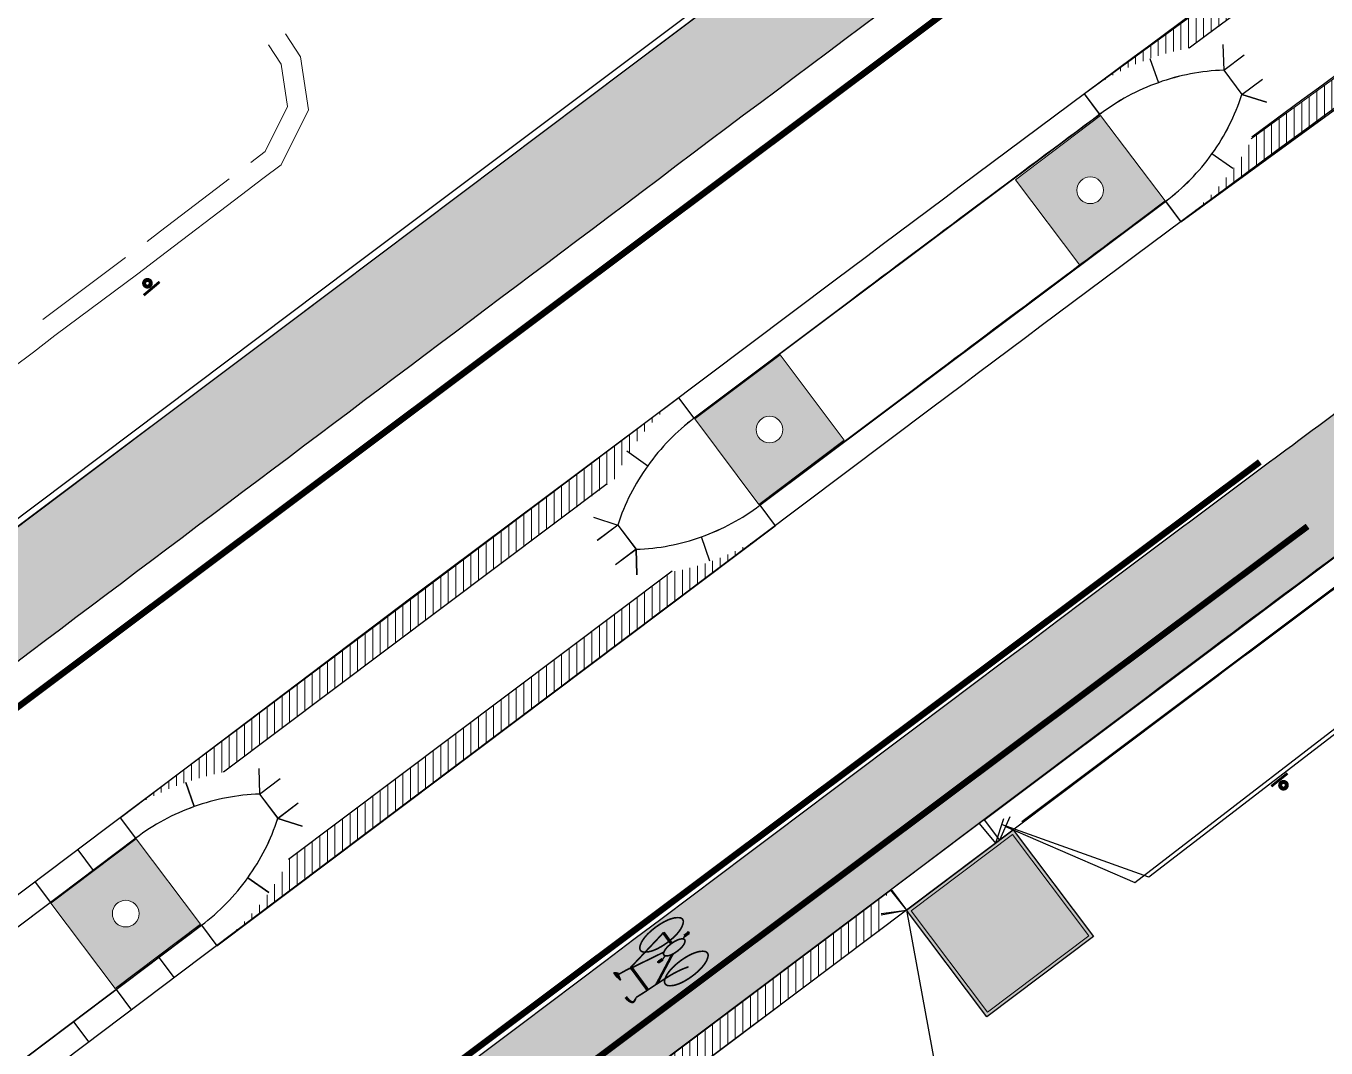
# Model space of a CAD drawing. Header units: metres. Extents: x 375221 to 375761, y 165693 to 166053.
# Drawn here: x 375504.54 to 375528.88, y 165887.51 to 165906.65 of the extents above; entities that cross this region are included whole.
import ezdxf

# ---------------------------------------------------------------- set-up
doc = ezdxf.new("R2010")
doc.units = ezdxf.units.M
doc.linetypes.add('1004', pattern=[6, 4, -2])
doc.linetypes.add('1025', pattern=[2, 1, -1])
for name, color, linetype in [('$03 Coloured surfacing', 41, 'Continuous'), ('$03 Proposed kerbs', 7, 'Continuous'), ('$03 Roadmarkings', 7, 'Continuous'), ('$03 Traffic signs', 7, 'Continuous'), ('1Kerbing', 7, 'Continuous'), ('bd-Hatch', 252, 'Continuous'), ('RoadMarkings -Signs', 7, 'Continuous'), ('WALL', 8, 'Continuous')]:
    doc.layers.add(name, color=color, linetype=linetype)
doc.layers.add('$03 Existing KERB', color=252, linetype='Continuous', lineweight=0)
doc.layers.add('bd-street furniture', color=7, linetype='Continuous', lineweight=30)
pattern_1 = [(90, (375301.1604602542, 165714.7829196174), (-0.1414214073079948, 2.842171974186587e-17), [])]
pattern_2 = [(37.49999999999999, (375301.1603203211, 165714.7830930501), (-0.01600031876479097, 0.4894134148895959), [0, -0.3860801400707162, 0, -0.4318001566580378, 0, -0.4127501497466538]), (7.499999999999999, (375301.1603203211, 165714.7830930501), (0.4495234462260886, 0.7168253606341572), [0, -0.2082800755644653, 0, -0.3479801262479482, 0, -0.1333500483796882]), (327.5, (375300.8479002062, 165714.7830930501), (0.7909926572153178, 0.001437185199959685), [0, -0.1270000460758935, 0, -0.4572001658732165, 0, -0.5969002165566993]), (317.5, (375300.8479002062, 165714.7830930501), (0.7635567294923427, 0.22292940413649), [0, -0.06350002303794675, 0, -0.2997201087391086, 0, -0.3429001244049124])]

# ---------------------------------------------------------------- blocks, each defined once
blk = doc.blocks.new('1057m')
at = {"color": 0}
blk.add_line((-0.0916270682039123, 0.6063118004641087), (-0.06153206820391084, 0.5611693004641088), dxfattribs=at)
for points in [[(-0.3195111860822003, 1.586413314877668, 0.030095, 0.03168074252972641, 0), (-0.3258042140256769, 1.599782474991265, 0.03168074252972641, 0.0330843376995869, 0), (-0.3314949981645047, 1.611558451128277, 0.0330843376995869, 0.03432389990329786, 0), (-0.3365858283990875, 1.621926497239469, 0.03432389990329786, 0.03541741082203365, 0), (-0.3410789946298202, 1.631071867275607, 0.03541741082203365, 0.03638285780730662, 0), (-0.3449767867570976, 1.639179815187455, 0.03638285780730662, 0.0372384891811532, 0), (-0.3482814946813239, 1.646435594925782, 0.0372384891811532, 0.03800322105330365, 0), (-0.3509954083028937, 1.653024460441352, 0.03800322105330365, 0.03869718526414667, 0), (-0.353120817522202, 1.65913166568493, 0.03869718526414667, 0.03933978083582663, 0), (-0.3546385444234219, 1.664923939212207, 0.03933978083582663, 0.03994374477848584, 0), (-0.3554435398257986, 1.670493907998566, 0.03994374477848584, 0.04052560513231133, 0), (-0.3554092867323469, 1.675915673624311, 0.04052560513231133, 0.04110944967641121, 0), (-0.3544092681460857, 1.68126333766975, 0.04110944967641121, 0.04172570872140933, 0), (-0.3523169670700249, 1.686611001715188, 0.04172570872140933, 0.04240748074934805, 0), (-0.3490058665071882, 1.692032767340933, 0.04240748074934805, 0.043186597549957, 0), (-0.34434944946059, 1.697602736127291, 0.043186597549957, 0.044091542455771, 0), (-0.3382211989332497, 1.703395009654568, 0.044091542455771, 0.04514783895561902, 0), (-0.3304442201194217, 1.709428113317841, 0.04514783895561902, 0.04638532971328696, 0), (-0.3206401069783631, 1.715498267771266, 0.04638532971328696, 0.04784305024391369, 0), (-0.3083800756605619, 1.721346117483773, 0.04784305024391369, 0.04956735069666859, 0), (-0.2932353423165154, 1.726712306924288, 0.04956735069666859, 0.05160947641952809, 0), (-0.2747771230967206, 1.731337480561741, 0.05160947641952809, 0.0540235194388721, 0), (-0.2525766341516704, 1.734962282865058, 0.0540235194388721, 0.05686499827541841, 0), (-0.2262050916318572, 1.737327358303168, 0.05686499827541841, 0.06019, 0), (-0.1952337116877736, 1.738173351344998, 0.06019, 0.06019, 0)], [(0.1101840437815476, 1.630080117823457, 0.030095, 0.090285, 0), (0.2479444517187623, 1.62506917322312, 0.090285, 0.030095, 0), (0.3100831889159757, 1.651555594682041, 0.030095, 0.030095, 0)]]:
    blk.add_lwpolyline(points, format="xyseb", dxfattribs=at)
for points, const_width in [([(-0.33238706820391, 1.373734300464109), (-0.3173395682039093, 1.584399300464109)], 0.030095), ([(0.1942754317960876, 1.358686800464109), (0.2243704317960891, 1.584399300464109)], 0.030095), ([(-0.4377195682039105, 0.455836800464109), (-0.4171835513582089, 0.5232346117434056), (-0.4003947146882858, 0.5901474938234836), (-0.3868681289949269, 0.6567958690676243), (-0.3761188650789084, 0.7234001598391089), (-0.3676619937410205, 0.7901807885012183), (-0.361012585782035, 0.8573581774172337), (-0.3556857120027374, 0.9251527489504369), (-0.3511964432039086, 0.9937849254641089), (-0.3471480191316456, 1.063034284594968), (-0.3434963553132857, 1.130917025073484), (-0.3402855362214869, 1.195008500903562), (-0.3375596463289117, 1.252884066089109), (-0.335362770108209, 1.302119074634031), (-0.3337389920320366, 1.340288880542234), (-0.3327323965730525, 1.364968837817624), (-0.33238706820391, 1.373734300464109)], 0.030095), ([(-0.33238706820391, 1.328591800464109), (0.1641804317960908, 1.328591800464109)], 0.06019), ([(0.05884793179609034, 0.6665018004641087), (0.1792279317960915, 1.328591800464109)], 0.030095), ([(0.1594260619378303, 1.344456275604285), (0.1799435695029459, 1.344456275604285)], 0.030095), ([(0.1792279317960915, 1.328591800464109), (0.1792279317960915, 1.373734300464109)], 0.018057), ([(0.3447504317960903, 0.516026800464109), (0.1940108284424927, 1.345094618908897)], 0.030095), ([(0.1942754317960876, 1.328591800464109), (0.1942754317960876, 1.373734300464109)], 0.018057), ([(-0.2872445682039125, 1.012594300464109), (-0.33238706820391, 1.102879300464109)], 0.04815200000000001), ([(-0.3231707898504951, 1.106896482820786), (-0.3303526479201761, 1.12318370924387)], 0.018057), ([(-0.3022920682039086, 1.087831800464109), (-0.33238706820391, 1.148021800464109)], 0.012038), ([(-0.3276623744283366, 1.123740717261141), (-0.3295355392018749, 1.129218424043179)], 0.012038), ([(-0.07657956820391157, 0.576216800464109), (-0.2872445682039125, 1.012594300464109)], 0.04755010000000001), ([(-0.07657956820391157, 0.576216800464109), (-0.2872445682039125, 1.012594300464109)], 0.018057), ([(-0.03455769766668376, 0.7626832992386482), (-0.03316443459973861, 0.8505080752489098)], 0.06019), ([(-0.0479963744826545, 0.8465763530613012), (-0.0419505793434972, 0.8540035820463775), (-0.03586836375169256, 0.859029192078196), (-0.02843859141200582, 0.859029192078196), (-0.02428665981041292, 0.8546706984222828), (-0.02071745545114965, 0.8462650320858788)], 0.018057), ([(-0.01409343061287913, 0.6994761206181332), (-0.04223172670218425, 0.7796512342235149)], 0.027356355), ([(-0.0916270682039123, 0.576216800464109), (-0.07657956820391157, 0.5310743004641091)], 0.018057), ([(0.3447504317960903, 0.516026800464109), (0.359797931796091, 0.455836800464109)], 0.030095), ([(0.1039904317960879, 0.455836800464109), (0.3447504317960903, 0.455836800464109)], 0.06019), ([(0.359797931796091, 0.455836800464109), (0.3447504317960903, 0.4257418004641086)], 0.018057), ([(0.04511423407503266, 0.223436383586179), (0.07325253016433315, 0.1697476914397182)], 0.027356355), ([(0.07325253016433315, 0.1776220329545328), (0.07325253016433315, 0.09386767320605345)], 0.06019), ([(0.06305526081563002, 0.09321537615327698), (0.06857005058258814, 0.08043996864531554), (0.07651783583497399, 0.07895445614438974), (0.08333022319416053, 0.08796656531667245), (0.09062920965043446, 0.1030197586593863)], 0.018057)]:
    blk.add_lwpolyline(points, dxfattribs=dict(at, const_width=const_width))
at = {"color": 0, "const_width": 0.030095}
for points in [[(-0.4377195682039105, 0.997546800464109, 0.213749150069638), (-0.4947757884639306, 0.9719875965104867, 0.09389705116024011), (-0.5655126269239787, 0.8543092023860077, 0.05056578047017817), (-0.6032390930639135, 0.708351589849576, 0.03799177712489763), (-0.6184462450229727, 0.5085030504641086, 0.03799177712489767), (-0.6032390930639135, 0.3086545110786423, 0.05056578047017853), (-0.5655126269239787, 0.1626968985422101, 0.0938970511602401), (-0.4947757884639306, 0.0450185044177311, 0.2137491500696377), (-0.4377195682039105, 0.01945930046410873, 0.2137491500696369), (-0.3806633479438905, 0.0450185044177311, 0.09389705116023966), (-0.3099265094838423, 0.1626968985422101, 0.05056578047018), (-0.2722000433439075, 0.3086545110786435, 0.03799177712489805), (-0.2569928913848482, 0.5085030504641086, 0.03799177712489751), (-0.2722000433439075, 0.7083515898495766, 0.05056578047017759), (-0.3099265094838423, 0.8543092023860072, 0.09389705116023898), (-0.3806633479438905, 0.9719875965104867, 0.2137491500696375)], [(0.3447504317960903, 0.997546800464109, 0.213749150069638), (0.2876942115360702, 0.9719875965104867, 0.09389705116024011), (0.216957373076022, 0.8543092023860077, 0.05056578047017974), (0.1792309069360872, 0.708351589849576, 0.03799177712489875), (0.1640237549770234, 0.5085030504641086, 0.03799177712489765), (0.1792309069360872, 0.3086545110786423, 0.05056578047017844), (0.216957373076022, 0.1626968985422101, 0.09389705116023894), (0.2876942115360656, 0.0450185044177311, 0.213749150069637), (0.3447504317960903, 0.01945930046410873, 0.2137491500696375), (0.4018066520561103, 0.0450185044177311, 0.09389705116023882), (0.4725434905161585, 0.1626968985422101, 0.05056578047017845), (0.5102699566560933, 0.3086545110786435, 0.03799177712489694), (0.5254771086151525, 0.5085030504641086, 0.03799177712489826), (0.5102699566560933, 0.7083515898495784, 0.05056578047017754), (0.4725434905161585, 0.8543092023860072, 0.09389705116023993), (0.4018066520561103, 0.9719875965104867, 0.2137491500696374)], [(0.01370543179608816, 0.696596800464109, 0.2118475554080519), (-0.01489848999192489, 0.6839079927434941, 0.09452538941678633), (-0.05013570394333655, 0.626079829102582, 0.05121271341255291), (-0.06898679695679881, 0.5541860257424644, 0.03854372650898667), (-0.07657956820391157, 0.455836800464109, 0.038543726508988), (-0.06898679695679881, 0.3574875751857506, 0.05121271341255187), (-0.05013570394333655, 0.2855937718256359, 0.09452538941678272), (-0.01489848999192951, 0.2277656081847244, 0.2118475554080525), (0.01370543179608816, 0.2150768004641089, 0.2118475554080506), (0.04230935358410583, 0.2277656081847238, 0.094525389416784), (0.0775465675355175, 0.2855937718256359, 0.05121271341255283), (0.09639766054897514, 0.3574875751857511, 0.03854372650898816), (0.1039904317960879, 0.455836800464109, 0.03854372650898842), (0.09639766054897514, 0.5541860257424657, 0.05121271341255319), (0.0775465675355175, 0.626079829102582, 0.0945253894167866), (0.04230935358410583, 0.6839079927434941, 0.2118475554080502)]]:
    blk.add_lwpolyline(points, format="xyb", close=True, dxfattribs=at)
at = {"color": 0}
for points in [[(-0.0553589329691679, 0.8476393919529633), (-0.05445706853584227, 0.849916703841946), (-0.05355860927251648, 0.8519444490308433), (-0.05266398856446273, 0.853745232925085), (-0.0517736397969486, 0.8553416609301018), (-0.05088799635525092, 0.8567563384513238), (-0.05000749162463727, 0.8580118708941821), (-0.04913255899038909, 0.8591308636641058), (-0.04826363183777396, 0.8601359221665262), (-0.04740093717812428, 0.861047207298148), (-0.04654387652701324, 0.8618751019207742), (-0.04569164502608345, 0.862627544387482), (-0.04484343781697291, 0.8633124730513496), (-0.04399845004131038, 0.8639378262654537), (-0.04315587684073847, 0.8645115423828731), (-0.04231491335689519, 0.8650415597566844), (-0.04147475473141391, 0.8655358167399653), (-0.04063442068808172, 0.8660001473922), (-0.03979222927930053, 0.8664319685984981), (-0.03894632313960749, 0.8668265929503755), (-0.03809484490355821, 0.8671793330393485), (-0.03723593720569447, 0.8674855014569335), (-0.03636774268055803, 0.8677404107946461), (-0.03548840396270912, 0.8679393736440023), (-0.03459606368668027, 0.8680777025965191), (-0.03369041229156871, 0.8681521215064807), (-0.0327773314346473, 0.8681649992792514), (-0.03186425057772126, 0.8681201160829618), (-0.0309585991826097, 0.8680212520857451), (-0.03006780671112708, 0.867872187455733), (-0.02919930262508785, 0.8676767023610589), (-0.02836051638630188, 0.8674385769698525), (-0.02755887745658363, 0.8671615914502483), (-0.02679995793229857, 0.8668494251658937), (-0.02608190044798846, 0.8665053542625042), (-0.02540099027274607, 0.86613255408131), (-0.02475351267566879, 0.8657341999635416), (-0.02413575292584475, 0.8653134672504317), (-0.02354399629237136, 0.8648735312832095), (-0.02297452804433675, 0.8644175674031074), (-0.02242363345083831, 0.863948750951356), (-0.0218875255500901, 0.8634681277744719), (-0.0213621284567914, 0.8629682257401138), (-0.02084329405475813, 0.8624394432212253), (-0.02032687422781549, 0.8618721785907518), (-0.01980872085978405, 0.8612568302216367), (-0.01928468583447973, 0.8605837964868255), (-0.01875062103573235, 0.8598434757592611), (-0.01820237834735323, 0.8590262664118883), (-0.01763644941237956, 0.8581252885387072), (-0.01705188491068732, 0.857144549117937), (-0.01644837528136911, 0.8560907768488539), (-0.01582561096352215, 0.8549707004307319), (-0.0151832823962252, 0.8537910485628469), (-0.01452108001858008, 0.8525585499444748), (-0.01383869426967479, 0.8512799332748898), (-0.01313581558859731, 0.8499619272533672)], [(0.05122863799608126, 0.09386055835470693), (0.05202639931015085, 0.08980501344041017), (0.0529764098742266, 0.0863019305565544), (0.05405267591392331, 0.08328706993215805), (0.0552292036548419, 0.08069619179623953), (0.05647999932259715, 0.07846505637781785), (0.05777906914279001, 0.07652942390591026), (0.05910041934103525, 0.07482505460953637), (0.06041805614293843, 0.07328770871771458), (0.06170969917045177, 0.07186423096896588), (0.06296792163088653, 0.07054580413982162), (0.0641890101279099, 0.0693346955163174), (0.06536925126517056, 0.0682331723844877), (0.06650493164633105, 0.067243502030367), (0.06759233787504933, 0.06636795173998977), (0.06862775655498794, 0.0656087887993905), (0.06960747428980021, 0.06496828049460479), (0.07053045958050248, 0.06444806430998949), (0.07140640851754476, 0.06404725852319944), (0.07224769908872623, 0.06376435161021013), (0.07306670928186457, 0.06359783204699934), (0.07387581708475431, 0.06354618830954371), (0.0746874004852085, 0.06360790887381987), (0.07551383747102634, 0.06378148221580503), (0.07636750603001623, 0.06406539681147638), (0.07725954635120438, 0.06446053438318025), (0.07819614742849268, 0.06497734963874327), (0.07918226045700542, 0.06562869053236176), (0.08022283663186229, 0.06642740501823145), (0.08132282714818295, 0.06738634105054926), (0.08248718320109631, 0.06851834658351148), (0.08372085598571744, 0.06983626957131443), (0.0850287966971706, 0.07135295796815387), (0.08641595653058474, 0.07308453469694376), (0.08788728668107489, 0.07506022255546307), (0.08944773834376533, 0.07731251931020844), (0.09110226271377578, 0.07987392272767649), (0.09285581098623048, 0.08277693057436385), (0.09471333435625376, 0.08605404061676714), (0.09667978401896526, 0.089737750621383), (0.09876011116948931, 0.09386055835470693)]]:
    blk.add_lwpolyline(points, dxfattribs=at)
for points in [[(-0.05586611756232856, 0.8482587346997377), (-0.05250601963264323, 0.8540650729507481), (-0.04819495059078456, 0.8611100966953065), (-0.04147475473141391, 0.8658325851394616)], [(0.05122863799608126, 0.09308665805488299), (0.05439740287430724, 0.08070425325769595), (0.06010117965511768, 0.07141744965980582), (0.07024122726544633, 0.06367844666156412)], [(0.06010117965511768, 0.07141744965980582), (0.07024122726544633, 0.06367844666156412), (0.07594500404625215, 0.06367844666156412), (0.08355003975400095, 0.06909574876033342)]]:
    blk.add_solid(points, dxfattribs=at)
blk = doc.blocks.new('Traffic sign')
at = {"layer": '$03 Traffic signs', "linetype": 'Continuous', "const_width": 0.05}
blk.add_lwpolyline([(0.02828144717750547, 0.2270358317452974), (0.2021533629576879, -0.120478731182402)], dxfattribs=at)
at = {"layer": '$03 Traffic signs', "linetype": 'Continuous', "const_width": 0.07500000000000001}
blk.add_lwpolyline([(-0.0625, 0, 1), (0.0625, 0, 1)], format="xyb", close=True, dxfattribs=at)

msp = doc.modelspace()

# ---------------------------------------------------------------- hatches: boundary and pattern name
at = {"layer": '$03 Coloured surfacing', "linetype": 'Continuous', "transparency": 33554559}
h = msp.add_hatch(dxfattribs=at)
h.set_pattern_fill('AR-SAND', color=256, scale=0.01000000362802311)
h.set_pattern_definition(pattern_2)
edge = h.paths.add_edge_path()
edge.add_line((375460.4074755497, 165864.7492224406), (375460.0788446335, 165863.0699624369))
edge.add_line((375460.0788446348, 165863.0699624373), (375460.4364702653, 165862.5383867628))
edge.add_line((375460.4364702646, 165862.5383867631), (375460.7668053034, 165862.7691105143))
edge.add_arc((375202.0193436798, 166248.0945179099), 464.1399772502583, 303.8815092338029, 305.3910364406966)
edge.add_arc((375177.7088917661, 166282.7854004391), 506.5001837592412, 305.3601518138175, 306.3458834387164)
edge.add_arc((375177.708891768, 166282.7854004344), 506.5001837534788, 306.3458834387131, 306.8748005985333)
edge.add_arc((373110.3800044004, 169028.5044630496), 3943.478080258358, 306.963974799321, 307.0429685341092)
edge.add_arc((375691.9267619066, 165613.7076371126), 337.3347447032307, 126.4162930367433, 127.6253093383734, ccw=False)
edge.add_arc((398491.1243941002, 135392.3981464757), 38194.03167077051, 127.01583897041371, 127.0257634047029, ccw=False)
edge.add_arc((382206.7216791175, 156995.6961121121), 11140.67298945242, 126.91608106562629, 127.03314848684559, ccw=False)
edge.add_arc((376176.3563078251, 165027.3429886624), 1097.138803891583, 126.40212051805219, 127.06185886058651, ccw=False)
edge.add_arc((375881.8794923611, 165428.9942430733), 599.1056519102453, 125.75049679533211, 126.53058879658059, ccw=False)
edge.add_arc((377771.7163487244, 162803.893251678), 3833.705868118217, 125.64914033831559, 125.75049679533231, ccw=False)
edge.add_arc((375624.7830938194, 165797.2705796296), 150.0079667553335, 125.29574649808629, 125.64914033831559, ccw=False)
edge.add_arc((375639.4840882979, 165776.504351859), 175.4511476580757, 121.6205287405692, 125.2957464980864, ccw=False)
edge.add_line((375547.4966234341, 165925.9078709697), (375546.6705835738, 165927.2646249638))
edge.add_line((375546.6705835741, 165927.2646249635), (375544.342689516, 165925.9303710392))
edge.add_line((375544.342689516, 165925.9303710395), (375541.1326749785, 165923.9934116503))
edge.add_line((375541.132674979, 165923.9934116499), (375537.9973081562, 165921.9880383147))
edge.add_line((375537.9973081555, 165921.9880383145), (375535.7294972638, 165920.4639170739))
edge.add_line((375535.7294972651, 165920.4639170738), (375532.4730455127, 165918.1770281459))
edge.add_line((375532.4730455112, 165918.1770281466), (375529.1995129611, 165915.8781439888))
edge.add_line((375529.1995129623, 165915.8781439885), (375522.0292601763, 165910.524808754))
edge.add_line((375522.0292601753, 165910.5248087542), (375517.3504350278, 165907.0105343299))
edge.add_line((375517.3504350279, 165907.0105343293), (375509.5485369385, 165901.1438689468))
edge.add_line((375509.5485369395, 165901.1438689474), (375498.8439386567, 165893.1226368056))
edge.add_line((375498.8439386562, 165893.1226368053), (375486.7987988229, 165884.0625082084))
edge.add_line((375486.7987988237, 165884.0625082087), (375482.8040720741, 165881.0615100774))
edge.add_line((375482.8040720727, 165881.0615100767), (375474.9784554009, 165875.1478043772))
edge.add_line((375474.978455402, 165875.1478043776), (375465.6423727738, 165868.3213397445))
edge.add_line((375465.642372774, 165868.3213397441), (375462.5142540138, 165866.1868170066))
edge.add_line((375462.5142540131, 165866.1868170071), (375461.1817952273, 165865.2775920726))
edge.add_line((375461.1817952283, 165865.2775920723), (375460.4074755513, 165864.7492224408))
h = msp.add_hatch(dxfattribs=at)
h.set_pattern_fill('AR-SAND', color=256, scale=0.01000000362802311)
h.set_pattern_definition(pattern_2)
edge = h.paths.add_edge_path()
edge.add_line((375529.5731842313, 165897.1058848752), (375525.547669718, 165894.0949041881))
edge.add_line((375525.547669718, 165894.0949041881), (375522.0744917523, 165891.48281518))
edge.add_line((375522.0744917523, 165891.48281518), (375521.0460335389, 165890.7093378566))
edge.add_line((375521.0460335389, 165890.7093378566), (375520.6005642433, 165890.3743117051))
edge.add_line((375520.6005642433, 165890.3743117051), (375519.9182087779, 165889.8611294758))
edge.add_line((375519.9182087779, 165889.8611294758), (375515.3893474061, 165886.4550877688))
edge.add_line((375515.3893474061, 165886.4550877688), (375512.3040368166, 165884.1347039714))
edge.add_line((375512.3040368166, 165884.1347039714), (375509.4697467349, 165881.9981483016))
edge.add_line((375509.4697467349, 165881.9981483016), (375503.962484993, 165877.8449932951))
edge.add_line((375503.962484993, 165877.8449932951), (375492.4521109778, 165869.1647507893))
edge.add_line((375492.4521109778, 165869.1647507893), (375489.2646353114, 165866.7610007692))
edge.add_line((375489.2646353114, 165866.7610007692), (375485.1077559851, 165863.6262007561))
edge.add_line((375485.1077559851, 165863.6262007561), (375482.0321628731, 165861.3068239894))
edge.add_line((375482.0321628731, 165861.3068239894), (375480.9597468656, 165863.1909194887))
edge.add_line((375480.9597468656, 165863.1909194887), (375491.067618899, 165870.8135024169))
edge.add_arc((386862.2776162711, 150809.7025814137), 18871.71107714132, 126.92431133635941, 127.052977186394, ccw=False)
edge.add_arc((376101.2410402098, 165128.621168757), 959.9458540104365, 126.65748980697151, 126.89641731341689, ccw=False)
edge.add_arc((376101.2410403542, 165128.6211691638), 959.9458537703022, 126.36268148336299, 126.65748982838281, ccw=False)
edge.add_arc((376101.2410403927, 165128.6211689916), 959.9458539317545, 126.21787249171419, 126.36268147911551, ccw=False)
edge.add_line((375534.0499701798, 165903.0824865224), (375536.0368348006, 165904.5336952861))
edge.add_line((375536.0368348006, 165904.5336952861), (375539.5179004427, 165907.0001451187))
edge.add_line((375539.5179004427, 165907.0001451187), (375542.3500459846, 165908.8999127233))
edge.add_line((375542.3500459846, 165908.8999127233), (375545.7033234611, 165911.0314214658))
edge.add_line((375545.7033234611, 165911.0314214658), (375549.3706653323, 165913.2233355679))
edge.add_line((375549.3706653323, 165913.2233355679), (375553.9608997572, 165915.7725693211))
edge.add_line((375553.9608997572, 165915.7725693211), (375558.362359738, 165918.0246776678))
edge.add_line((375558.362359738, 165918.0246776678), (375559.8710552678, 165918.7550597023))
edge.add_line((375559.8710552678, 165918.7550597023), (375562.4426995497, 165919.9467775868))
edge.add_line((375562.4426995497, 165919.9467775868), (375562.5525359362, 165919.8393640341))
edge.add_line((375562.5525359362, 165919.8393640341), (375562.9445480406, 165919.4629184762))
edge.add_line((375562.9445480406, 165919.4629184762), (375563.2900853306, 165919.1498247357))
edge.add_line((375563.2900853306, 165919.1498247357), (375562.6922559664, 165918.7303416003))
edge.add_line((375562.6922559664, 165918.7303416003), (375561.3350978028, 165917.8645457393))
edge.add_line((375561.3350978028, 165917.8645457393), (375558.5375171434, 165916.2249163315))
edge.add_line((375558.5375171434, 165916.2249163315), (375555.1467945818, 165914.2533715358))
edge.add_line((375555.1467945818, 165914.2533715358), (375550.3838266488, 165911.4688757118))
edge.add_line((375550.3838266488, 165911.4688757118), (375549.7845039479, 165911.1522287596))
edge.add_line((375549.7845039479, 165911.1522287596), (375546.3417738844, 165909.0242544496))
edge.add_line((375546.3417738844, 165909.0242544496), (375543.1125950031, 165906.9072082071))
edge.add_line((375543.1125950031, 165906.9072082071), (375540.1194985211, 165904.833481621))
edge.add_line((375540.1194985211, 165904.833481621), (375538.044764949, 165903.3338264674))
edge.add_line((375538.044764949, 165903.3338264674), (375533.8516023625, 165900.2612396404))
edge.add_line((375533.8516023625, 165900.2612396404), (375531.5715812072, 165898.5884433528))
edge.add_line((375531.5715812072, 165898.5884433528), (375529.5731842313, 165897.1058848752))
at = {"layer": '1Kerbing', "lineweight": 0}
h = msp.add_hatch(dxfattribs=at)
h.set_pattern_fill('JIS_WOOD', color=251, scale=0.2000000725604622, angle=45)
h.set_pattern_definition(pattern_1)
edge = h.paths.add_edge_path()
edge.add_arc((375527.1194446627, 165901.7255398715), 4.578542935524433, 100.06181120532949, 127.11455982509631, ccw=False)
edge.add_line((375526.3195251543, 165906.233664115), (375536.4245943901, 165913.5855464021))
edge.add_arc((375540.486202633, 165911.4808282452), 4.574549161365575, 126.89961515672931, 152.6068896671561, ccw=False)
edge.add_line((375537.7395753656, 165915.1390434783), (375524.3559117923, 165905.3760070453))
h = msp.add_hatch(dxfattribs=at)
h.set_pattern_fill('JIS_WOOD', color=251, scale=0.2000000725604622, angle=45)
h.set_pattern_definition(pattern_1)
edge = h.paths.add_edge_path()
edge.add_line((375527.5093985423, 165904.5572327068), (375537.5398079056, 165911.874689241))
edge.add_arc((375536.7618993893, 165916.4217505381), 4.613123463884438, 279.7081424941322, 307.123976671725)
edge.add_line((375539.5461117737, 165912.7435621936), (375526.1623034209, 165902.9807264942))
edge.add_arc((375523.1550819725, 165906.9141279906), 4.95126530985981, 307.3991627587135, 331.5742964175014)
h = msp.add_hatch(dxfattribs=at)
h.set_pattern_fill('JIS_WOOD', color=251, scale=0.2000000725604622, angle=45)
h.set_pattern_definition(pattern_1)
edge = h.paths.add_edge_path()
edge.add_line((375506.4841992538, 165891.9646934662), (375516.7777981917, 165899.7078229635))
edge.add_arc((375519.4775588494, 165896.3338039881), 4.321193314119911, 128.6654559830866, 154.7982237625226)
edge.add_line((375515.5676832795, 165898.1737998277), (375508.2352816857, 165892.6734712816))
edge.add_arc((375509.1843013018, 165887.7387661207), 5.02513216271997, 100.8859508976081, 121.9087815034355)
h = msp.add_hatch(dxfattribs=at)
h.set_pattern_fill('JIS_WOOD', color=251, scale=0.2000000725604622, angle=45)
h.set_pattern_definition(pattern_1)
edge = h.paths.add_edge_path()
edge.add_line((375508.3103614245, 165889.5835162029), (375518.5955940665, 165897.2941932643))
edge.add_arc((375515.8095946796, 165900.9391568629), 4.587761133154593, 280.1008724539512, 307.3922047060852, ccw=False)
edge.add_line((375516.614204105, 165896.4225036893), (375509.4556199329, 165891.0387141985))
edge.add_arc((375505.3378041014, 165893.1012201263), 4.605468263887386, 310.19873647854183, 333.3949122975661, ccw=False)
h = msp.add_hatch(dxfattribs=at)
h.set_pattern_fill('JIS_WOOD', color=251, scale=0.2000000725604622, angle=45)
h.set_pattern_definition(pattern_1)
edge = h.paths.add_edge_path()
edge.add_line((375513.3957525082, 165884.9554769639), (375520.7381164716, 165890.4573950374))
edge.add_arc((375521.0180994123, 165890.0877230801), 0.4637324697747913, 127.1396380824227, 190.9917641662909)
edge.add_line((375520.5628743004, 165889.9993041875), (375520.6005030744, 165889.7661460584))
edge.add_line((375520.600503074, 165889.7661460582), (375514.1115970208, 165884.91784892))
edge.add_line((375514.1115970202, 165884.9178489195), (375513.8822659266, 165885.0019440509))
edge.add_arc((375513.6692054272, 165884.6625542408), 0.400724619487879, 57.88041778775758, 133.0311680069674)
at = {"layer": 'bd-Hatch', "lineweight": 40}
h = msp.add_hatch(color=11, dxfattribs=at)
h.dxf.hatch_style = 1
h.paths.add_polyline_path([(375521.1120380852, 165890.0798983695), (375523.0101468749, 165891.5074179349), (375524.4376664404, 165889.6093091443), (375522.5395576507, 165888.1817895789)])
at = {"layer": 'bd-street furniture', "lineweight": 40}
h = msp.add_hatch(color=254, dxfattribs=at)
h.dxf.hatch_style = 1
h.paths.add_polyline_path([(375523.0628706496, 165903.7649386553), (375524.2690281216, 165902.1695744162), (375525.8643923607, 165903.3757318882), (375524.6582348887, 165904.9710961273)])
edge = h.paths.add_edge_path(flags=16)
edge.add_arc((375524.4636315051, 165903.5703352718), 0.2500000907005777, 0, 360)
h = msp.add_hatch(color=254, dxfattribs=at)
h.dxf.hatch_style = 1
h.paths.add_polyline_path([(375517.0589243211, 165899.2907403242), (375518.2580850404, 165897.6901103007), (375519.858715063, 165898.88927102), (375518.6595543437, 165900.4899010435)])
edge = h.paths.add_edge_path(flags=16)
edge.add_arc((375518.4588196911, 165899.0900056725), 0.2500000907005777, 0, 360)
h = msp.add_hatch(color=251, dxfattribs=at)
h.dxf.hatch_style = 1
h.paths.add_polyline_path([(375523.0101468749, 165891.5074179349), (375524.4376664404, 165889.6093091443), (375522.5395576507, 165888.1817895789), (375521.1120380852, 165890.0798983695)], flags=16)
h.paths.add_polyline_path([(375523.0225308016, 165891.594934471), (375524.5251829773, 165889.5969252177), (375522.527173724, 165888.0942730429), (375521.0245215483, 165890.0922822962)])
h = msp.add_hatch(color=254, dxfattribs=at)
h.dxf.hatch_style = 1
h.paths.add_polyline_path([(375505.0041541122, 165890.2242092332), (375506.2065595612, 165888.6260152394), (375507.804753555, 165889.8284206875), (375506.602348106, 165891.4266146813)])
edge = h.paths.add_edge_path(flags=16)
edge.add_arc((375506.4044538345, 165890.0263149599), 0.2500000907005777, 0, 360)

# ---------------------------------------------------------------- linework, layer by layer
at = {"layer": '$03 Coloured surfacing', "linetype": 'Continuous'}
for points in [[(375491.6687504072, 165885.1693449365, -4.330351371328961e-05), (375496.9508719482, 165889.1527164467, -0.0005108030311996851), (375515.1360817757, 165902.8436269658, -0.002878659521189241), (375525.2607379965, 165910.3991102967, -0.003403806617859685), (375531.8479997031, 165915.209767607, -0.0004422510021067078), (375537.3554325532, 165919.1672331337, -0.001541972739170744), (375538.1089354493, 165919.7041549301, -0.0160375374024323), (375547.4966234341, 165925.9078709697), (375546.6705835741, 165927.2646249635), (375544.342689516, 165925.9303710395), (375541.132674979, 165923.9934116499), (375537.9973081555, 165921.9880383145), (375535.7294972651, 165920.4639170738), (375532.4730455112, 165918.1770281466), (375529.1995129623, 165915.8781439885), (375522.0292601753, 165910.5248087542), (375517.3504350279, 165907.0105343293), (375509.5485369395, 165901.1438689474), (375498.8439386562, 165893.1226368053)], [(375491.067618899, 165870.8135024169, -0.0005614107384774473), (375524.9181365259, 165896.3111799732, -0.001042518292948071), (375528.1244605836, 165898.7078059539, -0.001286344780234909), (375532.0944152009, 165901.6464994391, -0.0006318484882424111), (375534.0499701798, 165903.0824865224), (375536.0368348006, 165904.5336952861), (375539.5179004427, 165907.0001451187)]]:
    msp.add_lwpolyline(points, format="xyb", dxfattribs=at)
msp.add_lwpolyline([(375543.1125950031, 165906.9072082071), (375540.1194985211, 165904.833481621), (375538.044764949, 165903.3338264674), (375533.8516023625, 165900.2612396404), (375531.5715812072, 165898.5884433528), (375529.5731842313, 165897.1058848752), (375525.547669718, 165894.0949041881), (375522.0744917523, 165891.48281518), (375521.0460335389, 165890.7093378566), (375520.6005642433, 165890.3743117051), (375519.9182087779, 165889.8611294758), (375515.3893474061, 165886.4550877688), (375512.3040368166, 165884.1347039714), (375509.4697467349, 165881.9981483016), (375503.962484993, 165877.8449932951)], dxfattribs=at)
at = {"layer": '$03 Existing KERB'}
for points in [[(375536.5024769809, 165923.9059224334), (375536.7831291258, 165923.4129044162), (375536.99724284, 165922.4542648578), (375536.6430873945, 165921.352962452), (375535.746578062, 165920.4759123037), (375529.1995129623, 165915.8781439885), (375522.0292601753, 165910.5248087542), (375522.0292601753, 165910.5248087542), (375516.3883257937, 165906.2878922615), (375508.7967230305, 165900.5901571354), (375502.1922197994, 165895.624361163), (375495.4956575148, 165890.6209124476), (375488.3971837144, 165885.2632491402), (375481.2056186926, 165879.8607176933), (375478.9741830882, 165878.187575629), (375474.978455402, 165875.1478043776), (375472.7838725485, 165873.5405415231), (375465.642372774, 165868.3213397451), (375460.3845349681, 165864.7335685622)], [(375536.3938449025, 165923.8440832617), (375536.6652218066, 165923.3673589416), (375536.8678412735, 165922.460181945), (375536.5335598849, 165921.4206810622), (375535.6664263979, 165920.5723691424), (375529.1261873189, 165915.9793944955), (375521.954333717, 165910.6248640865), (375516.3132553007, 165906.3878394105), (375508.7216890175, 165900.6901316717), (375502.1172503605, 165895.7243843125), (375495.4205960091, 165890.7208668059), (375488.3219923284, 165885.3631054703), (375481.1305399071, 165879.9606586127), (375478.8988468628, 165878.2873235829), (375474.9036787748, 165875.2479780493), (375472.7100656852, 165873.641425428), (375465.5702481028, 165868.4234530414), (375459.877168458, 165864.5386875058)]]:
    msp.add_lwpolyline(points, dxfattribs=at)
at = {"layer": '$03 Proposed kerbs'}
for points in [[(375538.5923151672, 165915.7497453801, 0.006057559528883992), (375519.6873265337, 165901.8871405004), (375506.0242898352, 165891.6115173306), (375484.7825161852, 165875.5925985444, -0.02342124119467512), (375445.3512982223, 165848.6566971783, 0.003049374633748935), (375442.7550590057, 165847.0341688022)], [(375536.4399993923, 165913.6155312927, 0.003238451103662388), (375526.3193852212, 165906.2338375477)], [(375540.42456536, 165913.3718229495, 0.006085473033849352), (375521.4905090518, 165899.4895293275), (375507.8290395848, 165889.2150848322), (375466.3847943898, 165857.9610093068, -0.0312722761816016), (375455.2994525526, 165850.6388843711), (375444.4429432321, 165844.2919382714)], [(375537.5131249353, 165911.8744738987, 0.003213289786380619), (375527.4927213993, 165904.5643168883)], [(375549.7845039479, 165911.1522287596, 0.02310412477546245), (375538.3771457411, 165903.5773822144), (375531.8785841223, 165898.8154884363, 0.002061281240723954), (375525.547669718, 165894.0949041881), (375511.8897265214, 165883.8231117111), (375468.5675346125, 165851.1528326068, -0.02098149758200553), (375458.5796118509, 165844.8758595474), (375444.8444100115, 165837.0425979942, -0.0009308433853291132), (375429.2307544593, 165828.147687058)], [(375524.64478755, 165904.9929441307, 0.001506886962534476), (375519.975835735, 165901.5035227127), (375517.0497906823, 165899.3029184826)], [(375525.8731433284, 165903.3641491747, 0.001510720586492122), (375521.2019998487, 165899.8731471151), (375518.2781048417, 165897.6741598807)], [(375529.8228987847, 165896.6933985399, 0.001300160134115701), (375525.8361789212, 165893.7112864004), (375512.1784864813, 165883.4396825116), (375484.2980816718, 165862.4144165562)]]:
    msp.add_lwpolyline(points, format="xyb", dxfattribs=at)
for points in [[(375515.4161961563, 165898.0743334955), (375508.2351417523, 165892.6736447141)], [(375516.6353401486, 165896.4386782441), (375509.45548, 165891.0388876311)], [(375506.5929946061, 165891.4386275187), (375506.3130497951, 165891.2280881302), (375489.8258930054, 165878.7947372254)], [(375507.8212683201, 165889.809838498), (375507.540279625, 165889.5985140316), (375491.0542057678, 165877.1659797914)]]:
    msp.add_lwpolyline(points, dxfattribs=at)
at = {"layer": '$03 Roadmarkings', "color": 7, "linetype": '1025', "ltscale": 0.5, "const_width": 0.1000000362802311}
for points in [[(375493.124313958, 165885.4722840199), (375532.1003036108, 165914.668223423), (375530.4735498931, 165916.8258943763)], [(375493.1346993633, 165885.4554208927), (375532.1106890179, 165914.6513602966), (375530.4839352984, 165916.80903125)]]:
    msp.add_lwpolyline(points, dxfattribs=at)
at = {"layer": '$03 Roadmarkings', "linetype": '1004', "const_width": 0.1000000362802311, "flags": 128}
for points in [[(375527.6346015744, 165898.4923100378), (375524.1848974228, 165895.9099756945), (375510.6154131796, 165885.7475755829)], [(375527.6449869815, 165898.4754469115), (375524.1952828281, 165895.8931125682), (375510.6257985849, 165885.7307124557)], [(375528.52725273, 165897.2868327266), (375525.0826720148, 165894.7082922673), (375511.5080643333, 165884.5420982707)], [(375528.5376381353, 165897.2699696003), (375525.0930574201, 165894.691429141), (375511.5184497405, 165884.5252351444)]]:
    msp.add_lwpolyline(points, dxfattribs=at)
at = {"layer": '1Kerbing'}
for p, q in [((375530.391242519, 165894.4275303576), (375525.5588298365, 165890.7083967403)), ((375522.9570448846, 165891.8414013302), (375522.7658294961, 165891.4010300245)), ((375525.5588298365, 165890.7083967403), (375522.8030699026, 165891.6940888204)), ((375520.7361756992, 165890.476292518), (375521.0243994351, 165890.0923429262))]:
    msp.add_line(p, q, dxfattribs=at)
for points in [[(375486.3477958012, 165883.8854524642), (375492.4543434493, 165888.4875403261), (375502.9724307507, 165896.3728158418), (375510.6503498163, 165902.1430659182), (375519.2388068959, 165908.5906509459), (375528.5967169032, 165915.5894400021), (375530.3001147471, 165916.8169965958)], [(375526.946806794, 165906.2988814553), (375526.9625678584, 165905.819140112)], [(375526.9469467271, 165906.2987080226), (375526.9627077915, 165905.8189666793)], [(375526.9625678584, 165905.819140112), (375527.3457999229, 165906.1081614802)], [(375526.9627077915, 165905.8189666793), (375527.3459398579, 165906.1079880474)], [(375525.5799923614, 165906.0377398413), (375525.739837667, 165905.5851366529)], [(375525.5801322963, 165906.0375664085), (375525.7399776001, 165905.5849632202)], [(375526.9625678584, 165905.819140112), (375527.3048582226, 165905.3652752498)], [(375526.9627077915, 165905.8189666793), (375527.3049981557, 165905.3651018171)], [(375527.3048582226, 165905.3652752498), (375527.6880902871, 165905.654296617)], [(375527.3049981557, 165905.3651018171), (375527.6882302221, 165905.6541231843)], [(375524.64478755, 165904.9929441307), (375524.3557718582, 165905.3761804774)], [(375524.6449274831, 165904.9927706979), (375524.3559117932, 165905.3760070447)], [(375527.7617810629, 165905.218232112), (375527.3048582226, 165905.3652752498)], [(375527.3048582226, 165905.3652752498), (375527.76178612, 165905.2182478234)], [(375527.7619209979, 165905.2180586793), (375527.3049981557, 165905.3651018171)], [(375527.3049981557, 165905.3651018171), (375527.7619260531, 165905.2180743907)], [(375527.1349403523, 165903.9758765455), (375526.7437212784, 165904.253991276)], [(375527.1350802854, 165903.9757031128), (375526.7438612115, 165904.2538178433)], [(375525.8732986078, 165903.363940089), (375526.162312476, 165902.9807023667)], [(375525.8734385408, 165903.3637666563), (375526.162452409, 165902.9805289339)], [(375517.0497904308, 165899.3029188178), (375516.7607747409, 165899.6861551646)], [(375517.0499303639, 165899.3027453842), (375516.760914674, 165899.6859817319)], [(375515.7881515995, 165898.690976358), (375516.1793719959, 165898.4128634883)], [(375515.7882915325, 165898.6908029253), (375516.1795119289, 165898.4126900556)], [(375518.2782936338, 165897.673908852), (375518.5673111491, 165897.2906738808)], [(375518.2784335669, 165897.6737354193), (375518.5674510822, 165897.2905004472)], [(375515.161316799, 165897.4486178085), (375515.6182403397, 165897.3015768453)], [(375515.1614567321, 165897.4484443758), (375515.6183802728, 165897.3014034126)], [(375515.6182403397, 165897.3015768453), (375515.2349997107, 165897.012566831)], [(375515.6183802728, 165897.3014034126), (375515.2351396438, 165897.0123933982)], [(375515.6182403397, 165897.3015768453), (375515.9605172575, 165896.847701842)], [(375515.6183802728, 165897.3014034126), (375515.9606571905, 165896.8475284092)], [(375517.3430937938, 165896.6291086916), (375517.183246335, 165897.081711119)], [(375517.3432337269, 165896.6289352588), (375517.1833862681, 165897.0815376863)], [(375515.9605172575, 165896.847701842), (375515.5772766303, 165896.5586918276)], [(375515.9606571905, 165896.8475284092), (375515.5774165634, 165896.5585183948)], [(375515.9762806036, 165896.3679605741), (375515.9605172575, 165896.847701842)], [(375515.9605172575, 165896.847701842), (375515.976264108, 165896.3679600321)], [(375515.9764205385, 165896.3677871414), (375515.9606571905, 165896.8475284092)], [(375515.9606571905, 165896.8475284092), (375515.9764040429, 165896.3677865993)], [(375525.2981860209, 165890.6068130955), (375530.3745145798, 165894.5139261726), (375530.0617928542, 165897.0426147226)], [(375508.8950535841, 165892.7444952531), (375508.9108004365, 165892.2647534432)], [(375508.8951935172, 165892.7443218203), (375508.9109403696, 165892.2645800104)], [(375507.5282314178, 165892.483394132), (375507.6880633123, 165892.0307862088)], [(375507.6882032454, 165892.0306127761), (375507.5283713508, 165892.4832206992)], [(375507.5283713508, 165892.4832206992), (375507.6882032454, 165892.0306127761)], [(375508.9108004365, 165892.2647534432), (375509.2940410636, 165892.5537634576)], [(375508.9109403696, 165892.2645800104), (375509.2941809967, 165892.5535900248)], [(375508.9108004365, 165892.2647534432), (375509.2530773543, 165891.8108784407)], [(375508.9109403696, 165892.2645800104), (375509.2532172874, 165891.8107050071)], [(375509.2530773543, 165891.8108784398), (375509.6363179814, 165892.0998884542)], [(375509.2532172874, 165891.8107050071), (375509.6364579145, 165892.0997150214)], [(375506.5929956529, 165891.4386261292), (375506.303991314, 165891.8218710385)], [(375506.593135586, 165891.4384526964), (375506.304131249, 165891.8216976048)], [(375509.2530773543, 165891.8108784398), (375509.710000895, 165891.6638374766)], [(375509.7101357728, 165891.6636483334), (375509.2532172874, 165891.8107050071)], [(375509.2532172874, 165891.8107050071), (375509.710140828, 165891.6636640439)], [(375522.4773182757, 165891.7846611282), (375522.7658302933, 165891.401031862)], [(375522.8396484591, 165891.8038614672), (375522.6922366563, 165891.3468072088)], [(375522.3833486177, 165891.7150985906), (375522.6922366563, 165891.3468072088)], [(375522.8773905318, 165891.6579564102), (375525.2981860209, 165890.6068130955)], [(375506.593135586, 165891.4384526964), (375489.8201861251, 165878.7901995378)], [(375522.6853995472, 165891.3413865902), (375521.0244727954, 165890.0922452016)], [(375505.5057229921, 165891.219584316), (375505.7947184443, 165890.8363449965)], [(375504.7073058523, 165890.6174766151), (375504.9963013045, 165890.2342372965)], [(375509.0831183214, 165890.4214847703), (375508.6919074878, 165890.6996110911)], [(375508.6920474209, 165890.6994376583), (375509.0832582545, 165890.4213113375)], [(375509.0832582545, 165890.4213113375), (375508.6920474209, 165890.6994376583)], [(375520.7215469889, 165890.4655242385), (375521.0240713079, 165890.0928592347)], [(375520.5482900646, 165890.031257621), (375521.0243982337, 165890.0923445281)], [(375520.551867947, 165890.0066957036), (375521.0240713079, 165890.0928592347)], [(375521.0243816003, 165890.0924557466), (375521.5566782821, 165887.2031991044)], [(375521.0243994351, 165890.0923429262), (375521.5519477017, 165887.2021366572)], [(375491.0545361415, 165877.165553825), (375507.821606582, 165889.8094013846)], [(375507.8214584477, 165889.8095856924), (375508.1104609612, 165889.4263394075)], [(375507.8215983827, 165889.8094122596), (375508.1106008943, 165889.4261659747)], [(375507.0231883023, 165889.2072975934), (375507.3121837545, 165888.8240582747)], [(375506.2247711606, 165888.6051898934), (375506.5137666147, 165888.2219505748)], [(375505.4263251498, 165888.0031204801), (375505.7153206021, 165887.6198811615)]]:
    msp.add_lwpolyline(points, dxfattribs=at)
at = {"layer": '1Kerbing', "linetype": 'Continuous'}
for points in [[(375537.7395753656, 165915.1390434783), (375524.3567031026, 165905.3766101934, 0.002654372298269064)], [(375526.162452409, 165902.9805289339), (375539.5461117737, 165912.7435621936, -0.002693647930746615)]]:
    msp.add_lwpolyline(points, format="xyb", dxfattribs=at)
at = {"layer": '1Kerbing', "linetype": 'Continuous', "lineweight": 0}
for points in [[(375527.4773569256, 165904.533857475), (375537.5467772037, 165911.8797735339)], [(375515.4163360894, 165898.0741600627), (375508.2352816872, 165892.6734712813)], [(375509.4585074782, 165891.0445216196), (375516.6354800817, 165896.4385048114)], [(375520.5956626516, 165889.7697484316), (375514.0950269122, 165884.9055175297)]]:
    msp.add_lwpolyline(points, dxfattribs=at)
at = {"layer": '1Kerbing', "linetype": 'Continuous'}
for points in [[(375524.6449274831, 165904.9927706979), (375517.0499306172, 165899.3027450498)], [(375518.2784335669, 165897.6737354193), (375525.8734385408, 165903.3637666563)], [(375516.760914674, 165899.6859817319), (375511.768263815, 165895.950377861)], [(375522.4696190376, 165891.7788707269), (375530.048317261, 165897.458064625)], [(375508.1104106791, 165889.4264182188), (375518.56726221, 165897.2907508891)], [(375523.1804921478, 165891.7495115576), (375529.8924661037, 165896.7795672622)], [(375511.768263815, 165895.950377861), (375506.3046036735, 165891.8220577063)], [(375513.3957525082, 165884.9554769639), (375520.7216869239, 165890.4653508058)]]:
    msp.add_lwpolyline(points, dxfattribs=at)
at = {"layer": '1Kerbing'}
for centre, start, end in [((375527.0939100627, 165901.8212955892), 91.88167733995664, 109.7866061154495), ((375527.0940499958, 165901.8211221565), 91.88167733995664, 109.7866061154495), ((375527.0718818679, 165901.8134434186), 109.4516281837178, 127.3565609970286), ((375527.072021801, 165901.8132699858), 109.4516281837178, 127.3565609970286), ((375523.4971678779, 165906.5906347306), 324.2562850826901, 342.1612146809442), ((375523.4973078128, 165906.5904612979), 324.2562850826901, 342.1612146809442), ((375523.4835623316, 165906.5716140345), 306.6863297332964, 324.5912626519755), ((375523.4837022647, 165906.5714406017), 306.6863297332964, 324.5912626519755), ((375519.4395419713, 165896.0952562438), 126.6866028354753, 144.5915342603047), ((375519.4396819044, 165896.0950828111), 126.6866028354753, 144.5915342603047), ((375519.4259365126, 165896.0762354815), 144.2565549057458, 162.1614863867831), ((375519.4260764457, 165896.0760620488), 144.2565549057458, 162.1614863867831), ((375515.8511841856, 165900.8533980148), 289.4518999169034, 307.3568308092948), ((375515.8513241187, 165900.853224582), 289.4518999169034, 307.3568308092948), ((375515.8291560318, 165900.8455457408), 271.8819506963117, 289.7868785583051), ((375515.8292959649, 165900.845372308), 271.8819506963117, 289.7868785583051), ((375509.0420241989, 165888.2669050302), 91.87997901729608, 109.7849089450735), ((375509.042164132, 165888.2667315975), 91.87997901729608, 109.7849089450735), ((375509.0199957732, 165888.2590535125), 109.4499305586659, 127.3548630783967), ((375509.0201357063, 165888.2588800797), 109.4499305586659, 127.3548630783967), ((375505.4454233143, 165893.0363507271), 324.2545873030484, 342.1595184807489), ((375505.4455632474, 165893.0361772943), 324.2545873030484, 342.1595184807489), ((375505.4318172038, 165893.0173304342), 306.6846318782143, 324.589566336831), ((375505.4319571368, 165893.0171570014), 306.6846318782143, 324.589566336831)]:
    msp.add_arc(centre, 4.00000145120917, start, end, dxfattribs=at)
at = {"layer": 'bd-street furniture', "lineweight": 30}
for p, q in [((375521.0245215483, 165890.0922822962), (375523.0225308016, 165891.594934471)), ((375523.0225308016, 165891.594934471), (375524.5251829773, 165889.5969252177)), ((375522.527173724, 165888.0942730429), (375521.0245215483, 165890.0922822962)), ((375524.5251829773, 165889.5969252177), (375522.527173724, 165888.0942730429))]:
    msp.add_line(p, q, dxfattribs=at)
at = {"layer": 'bd-street furniture', "lineweight": 0}
for p, q in [((375521.1120380852, 165890.0798983695), (375523.0101468749, 165891.5074179349)), ((375523.0101468749, 165891.5074179349), (375524.4376664404, 165889.6093091443)), ((375522.5395576507, 165888.1817895789), (375521.1120380852, 165890.0798983695)), ((375524.4376664404, 165889.6093091443), (375522.5395576507, 165888.1817895789))]:
    msp.add_line(p, q, dxfattribs=at)
for points in [[(375523.0628706496, 165903.7649386553), (375524.2690281216, 165902.1695744162), (375525.8643923607, 165903.3757318882), (375524.6582348887, 165904.9710961273), (375523.0628706496, 165903.7649386553)], [(375517.0589243211, 165899.2907403242), (375518.2580850404, 165897.6901103007), (375519.858715063, 165898.88927102), (375518.6595543437, 165900.4899010435), (375517.0589243211, 165899.2907403242)], [(375505.0041541122, 165890.2242092332), (375506.2065595612, 165888.6260152394), (375507.804753555, 165889.8284206875), (375506.602348106, 165891.4266146813), (375505.0041541122, 165890.2242092332)]]:
    msp.add_lwpolyline(points, dxfattribs=at)
for centre in [(375524.4636315051, 165903.5703352718), (375518.4588196911, 165899.0900056725), (375506.4044538345, 165890.0263149599)]:
    msp.add_circle(centre, 0.2500000907005777, dxfattribs=at)
at = {"layer": 'WALL', "color": 7, "lineweight": 0, "flags": 128}
msp.add_lwpolyline([(375503.1265865304, 165899.3859378984), (375504.6775626503, 165900.542628848), (375505.0793877784, 165900.8484884677), (375506.6302229185, 165902.005367605), (375507.0320480466, 165902.3112272238), (375508.5721149426, 165903.4824803695), (375508.9739400707, 165903.7883399883), (375509.314371787, 165904.0483747441), (375509.8259599432, 165905.0776001196), (375509.6768460106, 165906.0677694026), (375509.395511711, 165906.4992257915)], dxfattribs=at)
msp.add_lwpolyline([(375503.1265865304, 165899.3859378984), (375504.6775626503, 165900.542628848), (375505.0793877784, 165900.8484884677), (375506.6302229185, 165902.005367605), (375507.0320480466, 165902.3112272238), (375508.5721149426, 165903.4824803695), (375508.9739400707, 165903.7883399883), (375509.314371787, 165904.0483747441), (375509.8259599432, 165905.0776001196), (375509.6768460106, 165906.0677694026), (375509.395511711, 165906.4992257915)], dxfattribs=at)
at = {"layer": 'WALL', "color": 7, "lineweight": 0}
for points in [[(375508.7448236682, 165904.0915059168), (375509.0134440903, 165904.2966884617), (375509.4323578663, 165905.1394692836), (375509.3133913316, 165905.9294491736), (375509.0772025902, 165906.2916699965)], [(375506.8040988334, 165902.6128487326), (375507.0588495452, 165902.8036944438), (375508.3435111195, 165903.7849680539)], [(375504.8514823169, 165901.1500520827), (375506.3999412917, 165902.3100753538)]]:
    msp.add_lwpolyline(points, dxfattribs=at)

# ---------------------------------------------------------------- block references
at = {"layer": '$03 Traffic signs', "linetype": 'Continuous'}
for p, rotation in [((375506.8112281505, 165901.8296083026), 283.6261893475389), ((375528.082506286, 165892.4302218147), 102.1811216141575)]:
    msp.add_blockref('Traffic sign', p, dxfattribs=dict(at, rotation=rotation))
at = {"layer": 'RoadMarkings -Signs', "rotation": 126.3640336989615}
msp.add_blockref('1057m', (375517.0512088053, 165889.6531631788), dxfattribs=at)

doc.saveas('drawing.dxf')
